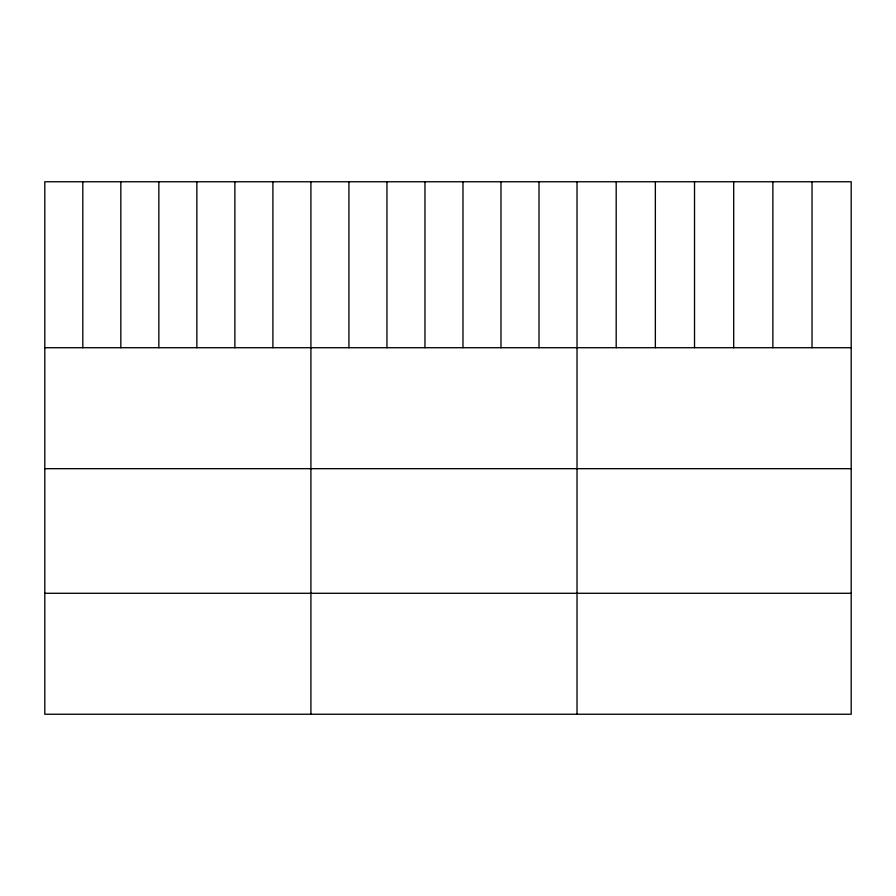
<?xml version="1.0" encoding="UTF-8"?>
<svg xmlns="http://www.w3.org/2000/svg" width="896" height="896" viewBox="0 0 896 896"><rect width="100%" height="100%" fill="white"/><g stroke="black" fill="none" stroke-linecap="round" stroke-linejoin="round"><path stroke-width="1.34" d="M851.2 347.715L851.2 714.246L44.8 714.246L44.8 181.754L851.2 181.754L851.2 347.715L44.8 347.715M44.8 468.675L851.2 468.675M44.8 593.286L851.2 593.286M812.034 181.754L812.034 347.715M772.867 181.754L772.867 347.715M733.701 181.754L733.701 347.715M694.523 181.754L694.523 347.715M655.357 181.754L655.357 347.715M616.19 181.754L616.19 347.715M577.024 181.754L577.024 714.246M539.011 181.754L539.011 347.715M500.987 181.754L500.987 347.715M462.974 181.754L462.974 347.715M424.962 181.754L424.962 347.715M386.949 181.754L386.949 347.715M348.925 181.754L348.925 347.715M310.912 181.754L310.912 714.246M272.899 181.754L272.899 347.715M234.875 181.754L234.875 347.715M196.862 181.754L196.862 347.715M158.85 181.754L158.85 347.715M120.837 181.754L120.837 347.715M82.813 181.754L82.813 347.715"/></g></svg>
